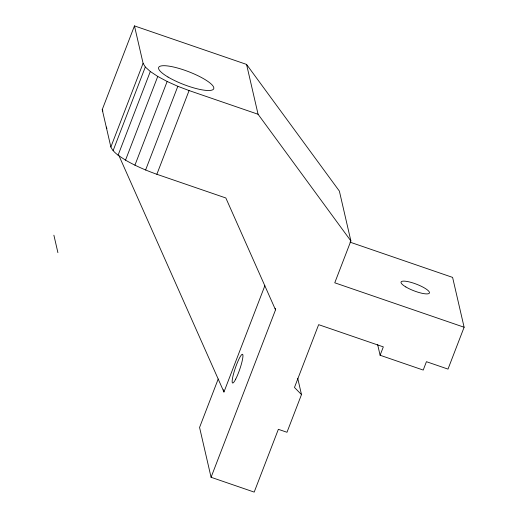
<?xml version="1.0" encoding="UTF-8"?>
<svg xmlns="http://www.w3.org/2000/svg" width="518" height="518" viewBox="0 0 518 518"><rect width="100%" height="100%" fill="white"/><g stroke="black" fill="none" stroke-linecap="round" stroke-linejoin="round"><path stroke-width="0.78" d="M297.714 378.244L301.489 394.599L286.985 432.271L278.36 429.312L254.189 492.1L211.072 477.285L275.531 309.848L225.842 197.98L156.857 174.281C146.044 170.448 135.483 165.883 125.524 160.153C120.137 156.468 113.733 153.198 110.865 147.002L102.234 109.622L134.46 25.9L246.562 64.413L339.374 191.097L350.88 240.941L334.764 282.802L464.115 327.24L447.999 369.101L426.437 361.693L423.219 370.066L380.102 355.251L377.583 344.347M110.865 147.002L143.091 63.287L134.46 25.9M113.079 150.732L145.305 67.016L143.091 63.287M118.078 155.219L150.311 71.503L145.305 67.016M125.524 160.153L157.757 76.437L150.311 71.503M134.913 165.203L167.146 81.481L157.757 76.437M145.597 170.021L177.829 86.299L167.146 81.481M156.857 174.281L189.083 90.559L258.074 114.264L350.88 240.941M218.201 379.034L199.566 427.441L211.072 477.285M119.043 155.847L223.951 392.009L264.86 285.735M380.102 355.251L383.326 346.879L318.648 324.663L294.477 387.451L301.489 394.599M350.045 242.159L452.602 277.395L464.115 327.24M177.829 86.299L189.083 90.559M102.234 109.622L102.888 111.098M106.261 127.065L106.915 128.542M246.562 64.413L258.074 114.264M275.175 308.307L275.531 309.848M223.426 389.737L223.951 392.009M53.885 235.198L57.912 252.648M168 77.033A29.513 6.863 21.1 0 0 213.338 89.323A29.513 6.863 21.1 0 0 177.285 67.942A29.513 6.863 21.1 0 0 168 77.033M405.853 286.959A15.216 3.542 21.1 0 0 429.234 293.292A15.216 3.542 21.1 0 0 410.644 282.271A15.216 3.542 21.1 0 0 405.853 286.959M235.709 379.111A15.216 2.299 -71 0 0 242.864 354.83A15.216 2.299 -71 0 0 234.071 371.989A15.216 2.299 -71 0 0 235.709 379.111"/></g></svg>
